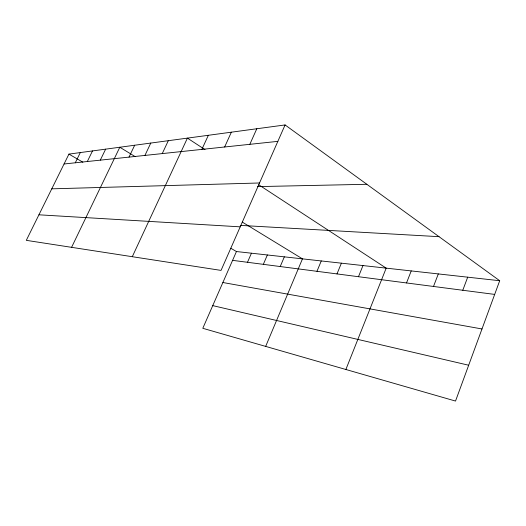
<?xml version="1.0" encoding="UTF-8"?>
<svg xmlns="http://www.w3.org/2000/svg" width="526" height="526" viewBox="0 0 526 526"><rect width="100%" height="100%" fill="white"/><g stroke="black" fill="none" stroke-linecap="round" stroke-linejoin="round"><path stroke-width="0.79" d="M499.7 280.726L455.523 401.062L202.799 328.303L236.45 251.54L499.7 280.726L285.079 124.938L68.939 154.105L26.3 240.343L221.045 270.403L285.079 124.938M462.781 290.26L467.699 277.176M433.496 286.46L438.309 273.921M406.519 282.949L411.227 270.916M345.878 369.495L386.189 268.142L258.72 184.764M358.476 276.709L362.973 265.564M336.988 273.914L341.387 263.178M316.961 271.317L321.268 260.942M265.663 346.404L302.463 258.858L242.282 222.084M280.22 266.544L284.342 256.852M263.335 264.348L267.366 254.965M247.49 262.29L251.435 253.203M249.837 144.321L256.806 128.752M224.641 146.991L231.361 132.184M201.859 149.397L208.342 135.294M132.289 256.708L187.414 138.114L205.035 149.64M162.251 153.592L168.307 140.698M144.933 155.42L150.791 143.059M129.008 157.11L134.682 145.235M71.589 247.332L119.81 147.241L135.228 156.663M100.302 160.141L105.641 149.154M87.336 161.515L92.504 150.923M75.284 162.79L80.307 152.573M64.06 163.981L277.846 141.362M51.765 188.841L259.528 182.982M257.385 186.612L366.852 184.291M240.27 225.384L439.026 236.68M38.931 214.805L240.218 226.844M232.584 260.35L494.677 294.409M222.873 282.515L481.994 328.967M212.741 305.619L468.679 365.228M68.939 154.105L82.832 162.186M230.789 248.252L236.45 251.54"/></g></svg>
